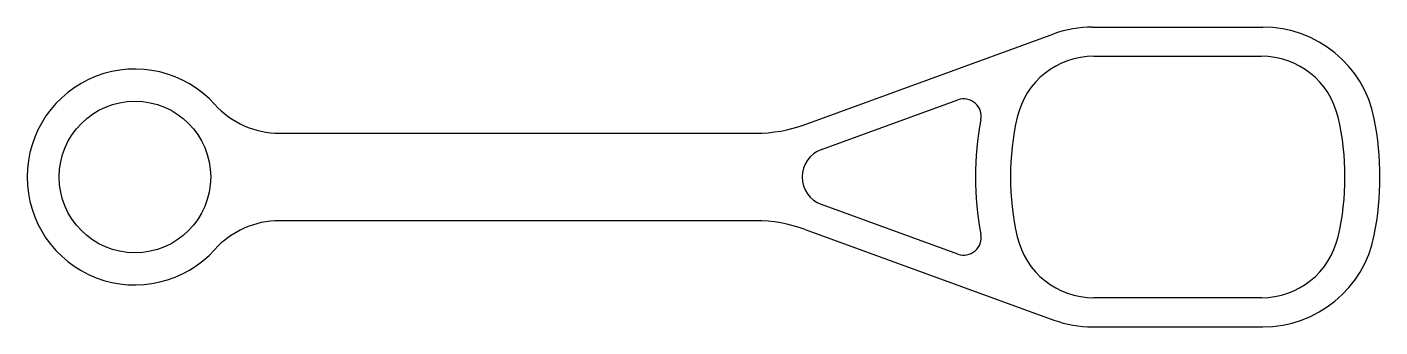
# Model space of a CAD drawing. Extents: x 1565 to 1798, y 2113 to 2164.
import ezdxf

# ---------------------------------------------------------------- set-up
doc = ezdxf.new("R2010")
doc.units = 0
doc.layers.get('0').update_dxf_attribs({"linetype": 'CONTINUOUS'})

msp = doc.modelspace()

# ---------------------------------------------------------------- linework, layer by layer
for p, q in [((1748.22, 2164.22), (1777.41, 2164.22)), ((1698.92, 2147.53), (1741.55, 2163.04)), ((1748.44, 2159.22), (1777.19, 2159.22)), ((1701.7, 2143.22), (1725.09, 2151.73)), ((1608.73, 2146.02), (1690.37, 2146.02)), ((1725.09, 2125.31), (1701.7, 2133.82)), ((1690.37, 2131.02), (1608.73, 2131.02)), ((1698.92, 2129.51), (1741.55, 2113.99)), ((1777.19, 2117.82), (1748.44, 2117.82)), ((1748.22, 2112.82), (1777.41, 2112.82))]:
    msp.add_line(p, q)
msp.add_circle((1583.92, 2138.52), 13)
for centre, radius, start, end in [((1748.22, 2144.72), 19.5, 90, 110), ((1777.41, 2144.72), 19.5, 11.1717, 90), ((1748.44, 2145.72), 13.5, 90, 166.9971), ((1777.19, 2145.72), 13.5, 13.0029, 90), ((1583.92, 2138.52), 18.5, 42.1939, 317.8061), ((1726.12, 2148.91), 3, 349.0076, 110), ((1608.73, 2161.02), 15, 222.1939, 270), ((1690.37, 2171.02), 25, 270, 290), ((1779.62, 2138.52), 51.5, 169.0076, 190.9924), ((1779.62, 2138.52), 45.5, 166.9971, 193.0029), ((1746.02, 2138.52), 45.5, 346.9971, 13.0029), ((1746.02, 2138.52), 51.5, 348.8283, 11.1717), ((1703.41, 2138.52), 5, 110, 250), ((1608.73, 2116.02), 15, 90, 137.8061), ((1690.37, 2106.02), 25, 70, 90), ((1726.12, 2128.13), 3, 250, 10.9924), ((1777.41, 2132.32), 19.5, 270, 348.8283), ((1748.44, 2131.32), 13.5, 193.0029, 270), ((1777.19, 2131.32), 13.5, 270, 346.9971), ((1748.22, 2132.32), 19.5, 250, 270)]:
    msp.add_arc(centre, radius, start, end)

doc.saveas('drawing.dxf')
